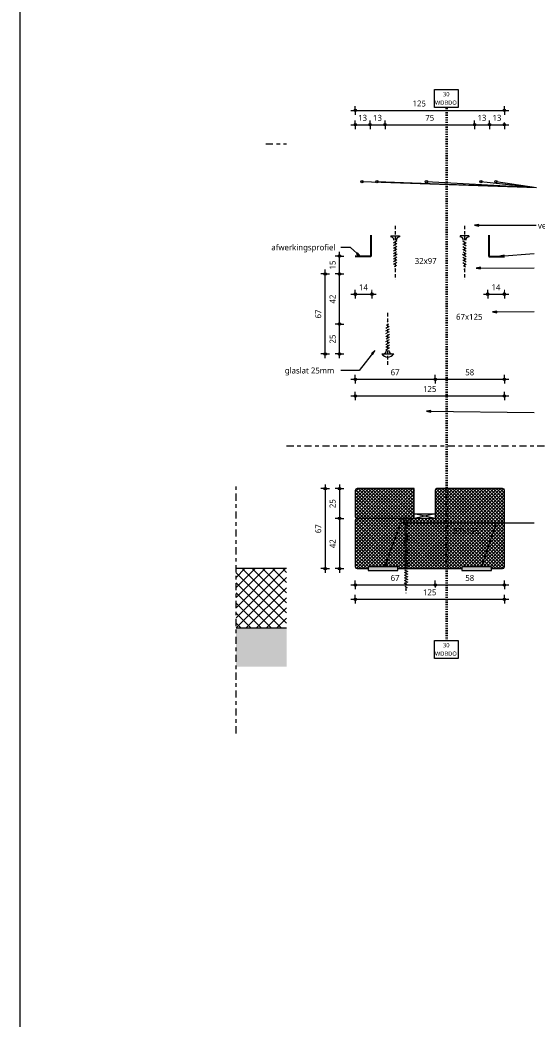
# Model space of a CAD drawing. Header units: millimetres. Extents: x 32900 to 38291, y -18988 to 4133.
# Drawn here: x 37280 to 37713, y -5336 to -4499 of the extents above; entities that cross this region are included whole.
import ezdxf

# ---------------------------------------------------------------- set-up
doc = ezdxf.new("R2010")
doc.units = ezdxf.units.MM
for name, pattern in [('MV_30_min', [2, 1, -1]), ('MV_center', [15, 6, -3, 3, -3]), ('MV_hidden_2', [4.5, 3, -1.5])]:
    doc.linetypes.add(name, pattern=pattern)
for name, color, linetype, lineweight in [('A-ANNO-DIMS', 211, 'Continuous', 13), ('A-ANNO-DIMS-2', 211, 'Continuous', 13), ('A-ANNO-NOTE', 131, 'Continuous', 18), ('A-DETL', 90, 'Continuous', 13), ('A-DETL-GENF', 92, 'Continuous', 18), ('A-DETL-IDEN', 3, 'Continuous', 18), ('A-DETL-THIN', 151, 'Continuous', 18), ('G-ANNO-TEXT', 231, 'Continuous', 13)]:
    doc.layers.add(name, color=color, linetype=linetype, lineweight=lineweight)
doc.styles.add('Segoe UI', font='segoeui.ttf', dxfattribs={"height": 5})
doc.styles.add('Segoe UI_2', font='segoeui.ttf', dxfattribs={"height": 3.6})
doc.dimstyles.new('2_5_mm_1', dxfattribs={"dimscale": 304.8, "dimtxt": 5.23682, "dimasz": 0.006562, "dimexe": 0.011811, "dimexo": 0.0625, "dimgap": 0.005906, "dimtad": 1, "dimdec": 0, "dimzin": 0, "dimdsep": 46, "dimtxsty": 'Segoe UI', "dimblk1": 'DOTBLANK', "dimblk2": 'DOTBLANK', "dimsah": 1, "dimcen": 0.09, "dimdle": 0.011811, "dimazin": 0, "dimtfac": 1, "dimtdec": 4, "dimtix": 1, "dimtmove": 2, "dimatfit": 3, "dimfxl": 0.011811, "dimfxlon": 1, "dimtvp": 1, "dimtfill": 1, "dimtolj": 1, "dimtzin": 0, "dimarcsym": 2})
doc.dimstyles.new('2_5_mm_3', dxfattribs={"dimscale": 304.8, "dimtxt": 5.23682, "dimasz": 0.006562, "dimexe": 0.011811, "dimexo": 0.0625, "dimgap": 0.005906, "dimtad": 1, "dimdec": 0, "dimzin": 0, "dimdsep": 46, "dimtxsty": 'Segoe UI', "dimblk1": 'DOTBLANK', "dimblk2": 'DOTBLANK', "dimsah": 1, "dimcen": 0.09, "dimdle": 0.011811, "dimazin": 0, "dimtfac": 1, "dimtdec": 4, "dimtix": 1, "dimtmove": 0, "dimatfit": 3, "dimfxl": 0.011811, "dimfxlon": 1, "dimtvp": 1, "dimtfill": 1, "dimtolj": 1, "dimtzin": 0, "dimarcsym": 2})
pattern_1 = [(45, (0, 0), (-1.41421356, 1.41421356), []), (135, (0, 0), (-1.41421356, -1.41421356), [])]

# ---------------------------------------------------------------- blocks, each defined once
blk = doc.blocks.new('NLRS_00_DI_maskeer - Type 1-V17-Details ziekenhuis Utiliteitsgebouw')
at = {"layer": 'A-DETL-GENF', "linetype": 'MV_center'}
for p, q in [((-100, 0), (-82.5, 0)), ((157.5, 0), (175, 0))]:
    blk.add_line(p, q, dxfattribs=at)
blk = doc.blocks.new('NLRS_00_DI_maskeer - Type 1-4234924-Details ziekenhuis Utiliteitsgebouw')
at = {"layer": 'A-DETL-GENF', "linetype": 'MV_center'}
blk.add_line((110, 0), (-100, 0), dxfattribs=at)
blk = doc.blocks.new('NLRS_00_DI_maskeer - Type 1-4234902-Details ziekenhuis Utiliteitsgebouw')
at = {"layer": 'A-DETL-GENF', "linetype": 'MV_center'}
blk.add_line((-100, 0), (140, 0), dxfattribs=at)
blk = doc.blocks.new('DIMBLOCK707-Details ziekenhuis Utiliteitsgebouw')
at = {"layer": 'A-ANNO-DIMS-2'}
for p, q in [((37556.71, -4586.61), (37572.81, -4586.61)), ((37560.31, -4586.61), (37560.31, -4583.01)), ((37560.31, -4586.61), (37560.31, -4590.21)), ((37572.81, -4586.61), (37572.81, -4583.01)), ((37572.81, -4586.61), (37572.81, -4590.21))]:
    blk.add_line(p, q, dxfattribs=at)
for centre in [(37560.31, -4586.61), (37572.81, -4586.61)]:
    blk.add_circle(centre, 1, dxfattribs=at)
at = {"layer": 'A-ANNO-DIMS-2', "color": 0, "insert": (37562.75, -4578.29), "char_height": 5, "width": 9.1406, "attachment_point": 1, "line_spacing_factor": 1.142579, "style": 'Segoe UI', "bg_fill": 3, "box_fill_scale": 1.25, "bg_fill_color": 9, "bg_fill_true_color": 13158600, "bg_fill_transparency": 0}
blk.add_mtext('13', dxfattribs=at)
blk = doc.blocks.new('_DotBlank')
at = {"color": 0, "linetype": 'ByBlock', "lineweight": -2}
blk.add_line((-0.5, 0), (-1, 0), dxfattribs=at)
blk.add_circle((0, 0), 0.5, dxfattribs=at)
blk = doc.blocks.new('DIMBLOCK708-Details ziekenhuis Utiliteitsgebouw')
at = {"layer": 'A-ANNO-DIMS-2'}
for p, q in [((37572.81, -4586.61), (37572.81, -4583.01)), ((37572.81, -4586.61), (37585.31, -4586.61)), ((37572.81, -4586.61), (37572.81, -4590.21)), ((37585.31, -4586.61), (37585.31, -4583.01)), ((37585.31, -4586.61), (37585.31, -4590.21))]:
    blk.add_line(p, q, dxfattribs=at)
for centre in [(37572.81, -4586.61), (37585.31, -4586.61)]:
    blk.add_circle(centre, 1, dxfattribs=at)
at = {"layer": 'A-ANNO-DIMS-2', "color": 0, "insert": (37575.25, -4578.29), "char_height": 5, "width": 9.1406, "attachment_point": 1, "line_spacing_factor": 1.142579, "style": 'Segoe UI', "bg_fill": 3, "box_fill_scale": 1.25, "bg_fill_color": 9, "bg_fill_true_color": 13158600, "bg_fill_transparency": 0}
blk.add_mtext('13', dxfattribs=at)
blk = doc.blocks.new('DIMBLOCK709-Details ziekenhuis Utiliteitsgebouw')
at = {"layer": 'A-ANNO-DIMS-2'}
for p, q in [((37585.31, -4586.61), (37585.31, -4583.01)), ((37585.31, -4586.61), (37660.31, -4586.61)), ((37585.31, -4586.61), (37585.31, -4590.21)), ((37660.31, -4586.61), (37660.31, -4583.01)), ((37660.31, -4586.61), (37660.31, -4590.21))]:
    blk.add_line(p, q, dxfattribs=at)
for centre in [(37585.31, -4586.61), (37660.31, -4586.61)]:
    blk.add_circle(centre, 1, dxfattribs=at)
at = {"layer": 'A-ANNO-DIMS-2', "color": 0, "insert": (37619, -4578.29), "char_height": 5, "width": 9.1406, "attachment_point": 1, "line_spacing_factor": 1.142579, "style": 'Segoe UI', "bg_fill": 3, "box_fill_scale": 1.25, "bg_fill_color": 9, "bg_fill_true_color": 13158600, "bg_fill_transparency": 0}
blk.add_mtext('75', dxfattribs=at)
blk = doc.blocks.new('DIMBLOCK710-Details ziekenhuis Utiliteitsgebouw')
at = {"layer": 'A-ANNO-DIMS-2'}
for p, q in [((37660.31, -4586.61), (37660.31, -4583.01)), ((37660.31, -4586.61), (37672.81, -4586.61)), ((37660.31, -4586.61), (37660.31, -4590.21)), ((37672.81, -4586.61), (37672.81, -4583.01)), ((37672.81, -4586.61), (37672.81, -4590.21))]:
    blk.add_line(p, q, dxfattribs=at)
for centre in [(37660.31, -4586.61), (37672.81, -4586.61)]:
    blk.add_circle(centre, 1, dxfattribs=at)
at = {"layer": 'A-ANNO-DIMS-2', "color": 0, "insert": (37662.75, -4578.29), "char_height": 5, "width": 9.1406, "attachment_point": 1, "line_spacing_factor": 1.142579, "style": 'Segoe UI', "bg_fill": 3, "box_fill_scale": 1.25, "bg_fill_color": 9, "bg_fill_true_color": 13158600, "bg_fill_transparency": 0}
blk.add_mtext('13', dxfattribs=at)
blk = doc.blocks.new('DIMBLOCK711-Details ziekenhuis Utiliteitsgebouw')
at = {"layer": 'A-ANNO-DIMS-2'}
for p, q in [((37672.81, -4586.61), (37672.81, -4583.01)), ((37672.81, -4586.61), (37688.91, -4586.61)), ((37672.81, -4586.61), (37672.81, -4590.21)), ((37685.31, -4586.61), (37685.31, -4583.01)), ((37685.31, -4586.61), (37685.31, -4590.21))]:
    blk.add_line(p, q, dxfattribs=at)
for centre in [(37672.81, -4586.61), (37685.31, -4586.61)]:
    blk.add_circle(centre, 1, dxfattribs=at)
at = {"layer": 'A-ANNO-DIMS-2', "color": 0, "insert": (37675.25, -4578.29), "char_height": 5, "width": 9.1406, "attachment_point": 1, "line_spacing_factor": 1.142579, "style": 'Segoe UI', "bg_fill": 3, "box_fill_scale": 1.25, "bg_fill_color": 9, "bg_fill_true_color": 13158600, "bg_fill_transparency": 0}
blk.add_mtext('13', dxfattribs=at)
blk = doc.blocks.new('DIMBLOCK712-Details ziekenhuis Utiliteitsgebouw')
at = {"layer": 'A-ANNO-DIMS-2'}
for p, q in [((37556.71, -4574.61), (37688.91, -4574.61)), ((37560.31, -4574.61), (37560.31, -4571.01)), ((37560.31, -4574.61), (37560.31, -4578.21)), ((37685.31, -4574.61), (37685.31, -4571.01)), ((37685.31, -4574.61), (37685.31, -4578.21))]:
    blk.add_line(p, q, dxfattribs=at)
for centre in [(37560.31, -4574.61), (37685.31, -4574.61)]:
    blk.add_circle(centre, 1, dxfattribs=at)
at = {"layer": 'A-ANNO-DIMS-2', "color": 0, "insert": (37608.33, -4566.29), "char_height": 5, "width": 13.7109, "attachment_point": 1, "line_spacing_factor": 1.142579, "style": 'Segoe UI', "bg_fill": 3, "box_fill_scale": 1.25, "bg_fill_color": 9, "bg_fill_true_color": 13158600, "bg_fill_transparency": 0}
blk.add_mtext('125', dxfattribs=at)
blk = doc.blocks.new('DIMBLOCK719-Details ziekenhuis Utiliteitsgebouw')
at = {"layer": 'A-ANNO-DIMS-2'}
for p, q in [((37547.15, -4753.59), (37543.55, -4753.59)), ((37547.15, -4782.19), (37547.15, -4753.59)), ((37547.15, -4753.59), (37550.75, -4753.59)), ((37547.15, -4778.59), (37543.55, -4778.59)), ((37547.15, -4778.59), (37550.75, -4778.59))]:
    blk.add_line(p, q, dxfattribs=at)
for centre in [(37547.15, -4753.59), (37547.15, -4778.59)]:
    blk.add_circle(centre, 1, dxfattribs=at)
at = {"layer": 'A-ANNO-DIMS-2', "color": 0, "insert": (37538.82, -4769.9), "char_height": 5, "width": 9.1406, "attachment_point": 1, "rotation": 90, "line_spacing_factor": 1.142579, "style": 'Segoe UI', "bg_fill": 3, "box_fill_scale": 1.25, "bg_fill_color": 9, "bg_fill_true_color": 13158600, "bg_fill_transparency": 0}
blk.add_mtext('25', dxfattribs=at)
blk = doc.blocks.new('DIMBLOCK720-Details ziekenhuis Utiliteitsgebouw')
at = {"layer": 'A-ANNO-DIMS-2'}
for p, q in [((37547.15, -4711.59), (37543.55, -4711.59)), ((37547.15, -4753.59), (37547.15, -4711.59)), ((37547.15, -4711.59), (37550.75, -4711.59)), ((37547.15, -4753.59), (37543.55, -4753.59)), ((37547.15, -4753.59), (37550.75, -4753.59))]:
    blk.add_line(p, q, dxfattribs=at)
for centre in [(37547.15, -4711.59), (37547.15, -4753.59)]:
    blk.add_circle(centre, 1, dxfattribs=at)
at = {"layer": 'A-ANNO-DIMS-2', "color": 0, "insert": (37538.82, -4736.4), "char_height": 5, "width": 9.1406, "attachment_point": 1, "rotation": 90, "line_spacing_factor": 1.142579, "style": 'Segoe UI', "bg_fill": 3, "box_fill_scale": 1.25, "bg_fill_color": 9, "bg_fill_true_color": 13158600, "bg_fill_transparency": 0}
blk.add_mtext('42', dxfattribs=at)
blk = doc.blocks.new('DIMBLOCK721-Details ziekenhuis Utiliteitsgebouw')
at = {"layer": 'A-ANNO-DIMS-2'}
for p, q in [((37547.15, -4711.59), (37547.15, -4692.99)), ((37547.15, -4696.59), (37543.55, -4696.59)), ((37547.15, -4696.59), (37550.75, -4696.59)), ((37547.15, -4711.59), (37543.55, -4711.59)), ((37547.15, -4711.59), (37550.75, -4711.59))]:
    blk.add_line(p, q, dxfattribs=at)
for centre in [(37547.15, -4696.59), (37547.15, -4711.59)]:
    blk.add_circle(centre, 1, dxfattribs=at)
at = {"layer": 'A-ANNO-DIMS-2', "color": 0, "insert": (37538.82, -4707.9), "char_height": 5, "width": 9.1406, "attachment_point": 1, "rotation": 90, "line_spacing_factor": 1.142579, "style": 'Segoe UI', "bg_fill": 3, "box_fill_scale": 1.25, "bg_fill_color": 9, "bg_fill_true_color": 13158600, "bg_fill_transparency": 0}
blk.add_mtext('15', dxfattribs=at)
blk = doc.blocks.new('DIMBLOCK722-Details ziekenhuis Utiliteitsgebouw')
at = {"layer": 'A-ANNO-DIMS-2'}
for p, q in [((37535.15, -4711.59), (37531.55, -4711.59)), ((37535.15, -4782.19), (37535.15, -4707.99)), ((37535.15, -4711.59), (37538.75, -4711.59)), ((37535.15, -4778.59), (37531.55, -4778.59)), ((37535.15, -4778.59), (37538.75, -4778.59))]:
    blk.add_line(p, q, dxfattribs=at)
for centre in [(37535.15, -4711.59), (37535.15, -4778.59)]:
    blk.add_circle(centre, 1, dxfattribs=at)
at = {"layer": 'A-ANNO-DIMS-2', "color": 0, "insert": (37526.82, -4748.9), "char_height": 5, "width": 9.1406, "attachment_point": 1, "rotation": 90, "line_spacing_factor": 1.142579, "style": 'Segoe UI', "bg_fill": 3, "box_fill_scale": 1.25, "bg_fill_color": 9, "bg_fill_true_color": 13158600, "bg_fill_transparency": 0}
blk.add_mtext('67', dxfattribs=at)
blk = doc.blocks.new('DIMBLOCK723-Details ziekenhuis Utiliteitsgebouw')
at = {"layer": 'A-ANNO-DIMS-2'}
for p, q in [((37560.31, -4799.83), (37560.31, -4796.23)), ((37627.31, -4799.83), (37627.31, -4796.23)), ((37556.71, -4799.83), (37627.31, -4799.83)), ((37560.31, -4799.83), (37560.31, -4803.43)), ((37627.31, -4799.83), (37627.31, -4803.43))]:
    blk.add_line(p, q, dxfattribs=at)
for centre in [(37560.31, -4799.83), (37627.31, -4799.83)]:
    blk.add_circle(centre, 1, dxfattribs=at)
at = {"layer": 'A-ANNO-DIMS-2', "color": 0, "insert": (37590, -4791.51), "char_height": 5, "width": 9.1406, "attachment_point": 1, "line_spacing_factor": 1.142579, "style": 'Segoe UI', "bg_fill": 3, "box_fill_scale": 1.25, "bg_fill_color": 9, "bg_fill_true_color": 13158600, "bg_fill_transparency": 0}
blk.add_mtext('67', dxfattribs=at)
blk = doc.blocks.new('DIMBLOCK724-Details ziekenhuis Utiliteitsgebouw')
at = {"layer": 'A-ANNO-DIMS-2'}
for p, q in [((37627.31, -4799.83), (37627.31, -4796.23)), ((37685.31, -4799.83), (37685.31, -4796.23)), ((37627.31, -4799.83), (37688.91, -4799.83)), ((37627.31, -4799.83), (37627.31, -4803.43)), ((37685.31, -4799.83), (37685.31, -4803.43))]:
    blk.add_line(p, q, dxfattribs=at)
for centre in [(37627.31, -4799.83), (37685.31, -4799.83)]:
    blk.add_circle(centre, 1, dxfattribs=at)
at = {"layer": 'A-ANNO-DIMS-2', "color": 0, "insert": (37652.5, -4791.51), "char_height": 5, "width": 9.1406, "attachment_point": 1, "line_spacing_factor": 1.142579, "style": 'Segoe UI', "bg_fill": 3, "box_fill_scale": 1.25, "bg_fill_color": 9, "bg_fill_true_color": 13158600, "bg_fill_transparency": 0}
blk.add_mtext('58', dxfattribs=at)
blk = doc.blocks.new('DIMBLOCK725-Details ziekenhuis Utiliteitsgebouw')
at = {"layer": 'A-ANNO-DIMS-2'}
for p, q in [((37560.31, -4813.85), (37560.31, -4810.25)), ((37685.31, -4813.85), (37685.31, -4810.25)), ((37556.71, -4813.85), (37688.91, -4813.85)), ((37560.31, -4813.85), (37560.31, -4817.45)), ((37685.31, -4813.85), (37685.31, -4817.45))]:
    blk.add_line(p, q, dxfattribs=at)
for centre in [(37560.31, -4813.85), (37685.31, -4813.85)]:
    blk.add_circle(centre, 1, dxfattribs=at)
at = {"layer": 'A-ANNO-DIMS-2', "color": 0, "insert": (37617.1, -4805.52), "char_height": 5, "width": 13.7109, "attachment_point": 1, "line_spacing_factor": 1.142579, "style": 'Segoe UI', "bg_fill": 3, "box_fill_scale": 1.25, "bg_fill_color": 9, "bg_fill_true_color": 13158600, "bg_fill_transparency": 0}
blk.add_mtext('125', dxfattribs=at)
blk = doc.blocks.new('DIMBLOCK726-Details ziekenhuis Utiliteitsgebouw')
at = {"layer": 'A-ANNO-DIMS-2'}
for p, q in [((37556.71, -4972.14), (37627.31, -4972.14)), ((37560.31, -4972.14), (37560.31, -4968.54)), ((37560.31, -4972.14), (37560.31, -4975.74)), ((37627.31, -4972.14), (37627.31, -4968.54)), ((37627.31, -4972.14), (37627.31, -4975.74))]:
    blk.add_line(p, q, dxfattribs=at)
for centre in [(37560.31, -4972.14), (37627.31, -4972.14)]:
    blk.add_circle(centre, 1, dxfattribs=at)
at = {"layer": 'A-ANNO-DIMS-2', "color": 0, "insert": (37590, -4963.82), "char_height": 5, "width": 9.1406, "attachment_point": 1, "line_spacing_factor": 1.142579, "style": 'Segoe UI', "bg_fill": 3, "box_fill_scale": 1.25, "bg_fill_color": 9, "bg_fill_true_color": 13158600, "bg_fill_transparency": 0}
blk.add_mtext('67', dxfattribs=at)
blk = doc.blocks.new('DIMBLOCK727-Details ziekenhuis Utiliteitsgebouw')
at = {"layer": 'A-ANNO-DIMS-2'}
for p, q in [((37627.31, -4972.14), (37627.31, -4968.54)), ((37627.31, -4972.14), (37688.91, -4972.14)), ((37627.31, -4972.14), (37627.31, -4975.74)), ((37685.31, -4972.14), (37685.31, -4968.54)), ((37685.31, -4972.14), (37685.31, -4975.74))]:
    blk.add_line(p, q, dxfattribs=at)
for centre in [(37627.31, -4972.14), (37685.31, -4972.14)]:
    blk.add_circle(centre, 1, dxfattribs=at)
at = {"layer": 'A-ANNO-DIMS-2', "color": 0, "insert": (37652.5, -4963.82), "char_height": 5, "width": 9.1406, "attachment_point": 1, "line_spacing_factor": 1.142579, "style": 'Segoe UI', "bg_fill": 3, "box_fill_scale": 1.25, "bg_fill_color": 9, "bg_fill_true_color": 13158600, "bg_fill_transparency": 0}
blk.add_mtext('58', dxfattribs=at)
blk = doc.blocks.new('DIMBLOCK728-Details ziekenhuis Utiliteitsgebouw')
at = {"layer": 'A-ANNO-DIMS-2'}
for p, q in [((37560.31, -4984.14), (37560.31, -4980.54)), ((37685.31, -4984.14), (37685.31, -4980.54)), ((37556.71, -4984.14), (37688.91, -4984.14)), ((37560.31, -4984.14), (37560.31, -4987.74)), ((37685.31, -4984.14), (37685.31, -4987.74))]:
    blk.add_line(p, q, dxfattribs=at)
for centre in [(37560.31, -4984.14), (37685.31, -4984.14)]:
    blk.add_circle(centre, 1, dxfattribs=at)
at = {"layer": 'A-ANNO-DIMS-2', "color": 0, "insert": (37617.1, -4975.82), "char_height": 5, "width": 13.7109, "attachment_point": 1, "line_spacing_factor": 1.142579, "style": 'Segoe UI', "bg_fill": 3, "box_fill_scale": 1.25, "bg_fill_color": 9, "bg_fill_true_color": 13158600, "bg_fill_transparency": 0}
blk.add_mtext('125', dxfattribs=at)
blk = doc.blocks.new('DIMBLOCK736-Details ziekenhuis Utiliteitsgebouw')
at = {"layer": 'A-ANNO-DIMS-2'}
for p, q in [((37535.15, -4887.91), (37535.15, -4962.11)), ((37535.15, -4891.51), (37531.55, -4891.51)), ((37535.15, -4891.51), (37538.75, -4891.51)), ((37535.15, -4958.51), (37531.55, -4958.51)), ((37535.15, -4958.51), (37538.75, -4958.51))]:
    blk.add_line(p, q, dxfattribs=at)
for centre in [(37535.15, -4891.51), (37535.15, -4958.51)]:
    blk.add_circle(centre, 1, dxfattribs=at)
at = {"layer": 'A-ANNO-DIMS-2', "color": 0, "insert": (37526.82, -4928.82), "char_height": 5, "width": 9.1406, "attachment_point": 1, "rotation": 90, "line_spacing_factor": 1.142579, "style": 'Segoe UI', "bg_fill": 3, "box_fill_scale": 1.25, "bg_fill_color": 9, "bg_fill_true_color": 13158600, "bg_fill_transparency": 0}
blk.add_mtext('67', dxfattribs=at)
blk = doc.blocks.new('DIMBLOCK737-Details ziekenhuis Utiliteitsgebouw')
at = {"layer": 'A-ANNO-DIMS-2'}
for p, q in [((37547.15, -4887.91), (37547.15, -4916.51)), ((37547.15, -4891.51), (37543.55, -4891.51)), ((37547.15, -4891.51), (37550.75, -4891.51)), ((37547.15, -4916.51), (37543.55, -4916.51)), ((37547.15, -4916.51), (37550.75, -4916.51))]:
    blk.add_line(p, q, dxfattribs=at)
for centre in [(37547.15, -4891.51), (37547.15, -4916.51)]:
    blk.add_circle(centre, 1, dxfattribs=at)
at = {"layer": 'A-ANNO-DIMS-2', "color": 0, "insert": (37538.82, -4907.82), "char_height": 5, "width": 9.1406, "attachment_point": 1, "rotation": 90, "line_spacing_factor": 1.142579, "style": 'Segoe UI', "bg_fill": 3, "box_fill_scale": 1.25, "bg_fill_color": 9, "bg_fill_true_color": 13158600, "bg_fill_transparency": 0}
blk.add_mtext('25', dxfattribs=at)
blk = doc.blocks.new('DIMBLOCK738-Details ziekenhuis Utiliteitsgebouw')
at = {"layer": 'A-ANNO-DIMS-2'}
for p, q in [((37547.15, -4916.51), (37543.55, -4916.51)), ((37547.15, -4916.51), (37547.15, -4962.11)), ((37547.15, -4916.51), (37550.75, -4916.51)), ((37547.15, -4958.51), (37543.55, -4958.51)), ((37547.15, -4958.51), (37550.75, -4958.51))]:
    blk.add_line(p, q, dxfattribs=at)
for centre in [(37547.15, -4916.51), (37547.15, -4958.51)]:
    blk.add_circle(centre, 1, dxfattribs=at)
at = {"layer": 'A-ANNO-DIMS-2', "color": 0, "insert": (37538.82, -4941.32), "char_height": 5, "width": 9.1406, "attachment_point": 1, "rotation": 90, "line_spacing_factor": 1.142579, "style": 'Segoe UI', "bg_fill": 3, "box_fill_scale": 1.25, "bg_fill_color": 9, "bg_fill_true_color": 13158600, "bg_fill_transparency": 0}
blk.add_mtext('42', dxfattribs=at)
blk = doc.blocks.new('02_GA_brandscheiding - 30 min-3717880-Details ziekenhuis Utiliteitsgebouw')
at = {"layer": 'A-ANNO-NOTE'}
for p, q in [((-5, 3.75), (5, 3.75)), ((-5, -3.75), (-5, 3.75)), ((5, 3.75), (5, -3.75)), ((5, -3.75), (-5, -3.75))]:
    blk.add_line(p, q, dxfattribs=at)
blk = doc.blocks.new('DIMBLOCK739-Details ziekenhuis Utiliteitsgebouw')
at = {"layer": 'A-ANNO-DIMS-2'}
for p, q in [((37556.71, -4728.55), (37577.91, -4728.55)), ((37560.31, -4728.55), (37560.31, -4724.95)), ((37560.31, -4728.55), (37560.31, -4732.15)), ((37574.31, -4728.55), (37574.31, -4724.95)), ((37574.31, -4728.55), (37574.31, -4732.15))]:
    blk.add_line(p, q, dxfattribs=at)
for centre in [(37560.31, -4728.55), (37574.31, -4728.55)]:
    blk.add_circle(centre, 1, dxfattribs=at)
at = {"layer": 'A-ANNO-DIMS-2', "color": 0, "insert": (37563.5, -4720.22), "char_height": 5, "width": 9.1406, "attachment_point": 1, "line_spacing_factor": 1.142579, "style": 'Segoe UI', "bg_fill": 3, "box_fill_scale": 1.25, "bg_fill_color": 9, "bg_fill_true_color": 13158600, "bg_fill_transparency": 0}
blk.add_mtext('14', dxfattribs=at)
blk = doc.blocks.new('DIMBLOCK740-Details ziekenhuis Utiliteitsgebouw')
at = {"layer": 'A-ANNO-DIMS-2'}
for p, q in [((37667.71, -4728.55), (37688.91, -4728.55)), ((37671.31, -4728.55), (37671.31, -4724.95)), ((37671.31, -4728.55), (37671.31, -4732.15)), ((37685.31, -4728.55), (37685.31, -4724.95)), ((37685.31, -4728.55), (37685.31, -4732.15))]:
    blk.add_line(p, q, dxfattribs=at)
for centre in [(37671.31, -4728.55), (37685.31, -4728.55)]:
    blk.add_circle(centre, 1, dxfattribs=at)
at = {"layer": 'A-ANNO-DIMS-2', "color": 0, "insert": (37674.5, -4720.22), "char_height": 5, "width": 9.1406, "attachment_point": 1, "line_spacing_factor": 1.142579, "style": 'Segoe UI', "bg_fill": 3, "box_fill_scale": 1.25, "bg_fill_color": 9, "bg_fill_true_color": 13158600, "bg_fill_transparency": 0}
blk.add_mtext('14', dxfattribs=at)

msp = doc.modelspace()

# ---------------------------------------------------------------- hatches: boundary and pattern name
at = {"layer": 'A-DETL-GENF', "lineweight": 13}
h = msp.add_hatch(dxfattribs=at)
h.set_pattern_fill('FP_18', color=250, style=0, pattern_type=2)
h.set_pattern_definition(pattern_1)
h.paths.add_polyline_path([(37561.81, -4916.51), (37608.31, -4916.51), (37608.7, -4916.46), (37609.06, -4916.31), (37609.37, -4916.07), (37609.61, -4915.76), (37609.76, -4915.4), (37609.81, -4915.01), (37609.81, -4891.51), (37561.81, -4891.51), (37561.42, -4891.56), (37561.06, -4891.71), (37560.75, -4891.95), (37560.51, -4892.26), (37560.36, -4892.62), (37560.31, -4893.01), (37560.31, -4915.01), (37560.36, -4915.4), (37560.51, -4915.76), (37560.75, -4916.07), (37561.06, -4916.31), (37561.42, -4916.46)])
h = msp.add_hatch(dxfattribs=at)
h.set_pattern_fill('FP_18', color=250, style=0, pattern_type=2)
h.set_pattern_definition(pattern_1)
h.paths.add_polyline_path([(37596.04, -4958.51), (37649.59, -4958.51), (37649.59, -4957.01), (37674.58, -4957.01), (37674.58, -4958.51), (37683.81, -4958.51), (37684.2, -4958.46), (37684.56, -4958.31), (37684.87, -4958.07), (37685.11, -4957.76), (37685.26, -4957.4), (37685.31, -4957.01), (37685.31, -4893.01), (37685.26, -4892.62), (37685.11, -4892.26), (37684.87, -4891.95), (37684.56, -4891.71), (37684.2, -4891.56), (37683.81, -4891.51), (37628.81, -4891.51), (37628.42, -4891.56), (37628.06, -4891.71), (37627.75, -4891.95), (37627.51, -4892.26), (37627.36, -4892.62), (37627.31, -4893.01), (37627.31, -4916.51), (37561.81, -4916.51), (37561.42, -4916.56), (37561.06, -4916.71), (37560.75, -4916.95), (37560.51, -4917.26), (37560.36, -4917.62), (37560.31, -4918.01), (37560.31, -4957.01), (37560.36, -4957.4), (37560.51, -4957.76), (37560.75, -4958.07), (37561.06, -4958.31), (37561.42, -4958.46), (37561.81, -4958.51), (37571.05, -4958.51), (37571.05, -4957.01), (37596.04, -4957.01)])
h = msp.add_hatch(dxfattribs=at)
h.set_pattern_fill('FP_10', color=254, style=0, pattern_type=2)
h.set_pattern_definition([(45, (0, 0), (-4.2426407, 4.2426407), []), (135, (0, 0), (-4.2426407, -4.2426407), [])])
h.paths.add_polyline_path([(38142.81, -5008.51), (38213.36, -5008.51), (38213.36, -4958.51), (38142.81, -4958.51)])
h.paths.add_polyline_path([(37502.81, -5008.51), (37502.81, -4958.51), (37460.56, -4958.51), (37460.56, -5008.51)])
h.paths.add_polyline_path([(37742.81, -5008.51), (37902.81, -5008.51), (37902.81, -4958.51), (37742.81, -4958.51)])
at = {"layer": 'A-DETL-GENF'}
for points in [[(37571.05, -4960.01), (37596.04, -4960.01), (37596.04, -4957.01), (37571.05, -4957.01)], [(37674.58, -4960.01), (37674.58, -4957.01), (37649.59, -4957.01), (37649.59, -4960.01)]]:
    msp.add_hatch(color=9, dxfattribs=at).paths.add_polyline_path(points)
h = msp.add_hatch(color=9, dxfattribs=at)
h.paths.add_polyline_path([(38142.81, -5040.8), (38213.36, -5040.8), (38213.36, -5008.51), (38142.81, -5008.51), (38142.81, -5033.96)])
h.paths.add_polyline_path([(37902.81, -5040.8), (37902.81, -5008.51), (37742.81, -5008.51), (37742.81, -5040.8)])
h.paths.add_polyline_path([(37502.81, -5040.8), (37502.81, -5008.51), (37460.56, -5008.51), (37460.56, -5040.8)])
at = {"layer": 'A-DETL-IDEN'}
msp.add_hatch(color=256, dxfattribs=at).paths.add_polyline_path([(37660.31, -4670.79), (37663.91, -4671.43), (37663.91, -4670.16)])
at = {"layer": 'G-ANNO-TEXT'}
for points in [[(37564.58, -4696.8), (37562.33, -4693.91), (37561.48, -4694.85)], [(37681.48, -4696.7), (37685.12, -4697.06), (37685.03, -4695.79)], [(37661.59, -4706.7), (37665.19, -4707.31), (37665.19, -4706.04)], [(37675.44, -4743.44), (37679.04, -4744.05), (37679.03, -4742.78)], [(37576.74, -4775.67), (37574.03, -4778.13), (37575.04, -4778.91)], [(37619.93, -4826.67), (37623.53, -4827.35), (37623.54, -4826.08)], [(37585.17, -4956.79), (37586.99, -4953.62), (37585.8, -4953.19)], [(37666.33, -4956.6), (37668.07, -4953.38), (37666.87, -4952.98)]]:
    msp.add_hatch(color=7, dxfattribs=at).paths.add_polyline_path(points)

# ---------------------------------------------------------------- linework, layer by layer
at = {"layer": 'A-ANNO-NOTE'}
for p in [(37565.94, -4634.21), (37578.43, -4634.21), (37620.02, -4634.21), (37665.57, -4634.21), (37678.29, -4634.21)]:
    msp.add_line(p, (37712.27, -4639.05), dxfattribs=at)
for centre in [(37565.94, -4634.21), (37578.43, -4634.21), (37620.02, -4634.21), (37665.57, -4634.21), (37678.29, -4634.21)]:
    msp.add_circle(centre, 1, dxfattribs=at)
at = {"layer": 'A-DETL', "lineweight": 18}
msp.add_line((37279.51, 3651.86), (37279.51, -18988.14), dxfattribs=at)
at = {"layer": 'A-DETL', "linetype": 'MV_30_min', "lineweight": 35}
msp.add_line((37636.67, -4572.12), (37636.67, -5018.81), dxfattribs=at)
at = {"layer": 'A-DETL', "lineweight": 25}
for p, q in [((37573.31, -4679.14), (37573.31, -4697.09)), ((37672.31, -4679.14), (37672.31, -4697.09)), ((37573.31, -4697.09), (37560.31, -4697.09)), ((37672.31, -4697.09), (37685.31, -4697.09))]:
    msp.add_line(p, q, dxfattribs=at)
at = {"layer": 'A-DETL', "linetype": 'MV_hidden_2'}
for p, q in [((37593.76, -4671.16), (37593.76, -4716.27)), ((37651.86, -4671.16), (37651.86, -4716.27)), ((37587.56, -4787.8), (37587.56, -4742.8)), ((37602.85, -4915.69), (37602.85, -4979.09))]:
    msp.add_line(p, q, dxfattribs=at)
at = {"layer": 'A-DETL'}
for p, q in [((37590.01, -4679.62), (37597.51, -4679.62)), ((37590.01, -4679.62), (37590.01, -4680.47)), ((37595.26, -4683.97), (37592.26, -4685.71)), ((37595.26, -4686.22), (37592.26, -4687.96)), ((37597.51, -4679.62), (37597.51, -4680.47)), ((37655.61, -4679.62), (37648.11, -4679.62)), ((37648.11, -4679.62), (37648.11, -4680.47)), ((37650.36, -4683.97), (37653.36, -4685.71)), ((37650.36, -4686.22), (37653.36, -4687.96)), ((37655.61, -4679.62), (37655.61, -4680.47)), ((37595.26, -4688.47), (37592.26, -4690.21)), ((37595.26, -4690.72), (37592.26, -4692.46)), ((37595, -4693.12), (37592.26, -4694.71)), ((37595.44, -4695.12), (37592.26, -4696.96)), ((37650.19, -4695.12), (37653.36, -4696.96)), ((37650.36, -4688.47), (37653.36, -4690.21)), ((37650.36, -4690.72), (37653.36, -4692.46)), ((37650.62, -4693.12), (37653.36, -4694.71)), ((37595.26, -4697.47), (37592.26, -4699.21)), ((37595.26, -4699.72), (37592.26, -4701.46)), ((37595.26, -4701.97), (37592.48, -4703.58)), ((37594.84, -4704.58), (37592.92, -4705.69)), ((37650.36, -4697.47), (37653.36, -4699.21)), ((37650.36, -4699.72), (37653.36, -4701.46)), ((37650.36, -4701.97), (37653.15, -4703.58)), ((37650.78, -4704.58), (37652.71, -4705.69)), ((37594.27, -4707.31), (37593.37, -4707.83)), ((37651.36, -4707.31), (37652.26, -4707.83)), ((37586.48, -4754.49), (37588.41, -4753.38)), ((37587.06, -4751.76), (37587.96, -4751.23)), ((37585.89, -4763.94), (37589.06, -4762.11)), ((37586.06, -4757.09), (37588.85, -4755.48)), ((37586.06, -4759.34), (37589.06, -4757.61)), ((37586.06, -4761.59), (37589.06, -4759.86)), ((37586.06, -4768.34), (37589.06, -4766.61)), ((37586.06, -4770.59), (37589.06, -4768.86)), ((37586.06, -4772.84), (37589.06, -4771.11)), ((37586.32, -4765.94), (37589.06, -4764.36)), ((37582.56, -4778.59), (37592.56, -4778.59)), ((37586.06, -4775.09), (37589.06, -4773.36)), ((37560.31, -4893.01), (37560.31, -4915.01)), ((37609.81, -4891.51), (37561.81, -4891.51)), ((37609.81, -4915.01), (37609.81, -4891.51)), ((37627.31, -4893.01), (37627.31, -4916.51)), ((37683.81, -4891.51), (37628.81, -4891.51)), ((37685.31, -4957.01), (37685.31, -4893.01)), ((37609.81, -4912.51), (37627.31, -4912.51)), ((37627.31, -4916.51), (37609.81, -4912.51)), ((37627.31, -4912.51), (37609.81, -4916.51)), ((37560.31, -4918.01), (37560.31, -4957.01)), ((37627.31, -4916.51), (37561.81, -4916.51)), ((37597.85, -4917.51), (37597.85, -4916.51)), ((37597.85, -4916.51), (37607.85, -4916.51)), ((37601.35, -4921.01), (37604.35, -4922.74)), ((37607.85, -4917.51), (37607.85, -4916.51)), ((37601.35, -4923.26), (37604.35, -4924.99)), ((37601.35, -4925.51), (37604.35, -4927.24)), ((37601.35, -4927.76), (37604.35, -4929.49)), ((37601.35, -4930.01), (37604.35, -4931.74)), ((37601.35, -4932.26), (37604.35, -4933.99)), ((37601.35, -4934.51), (37604.35, -4936.24)), ((37601.35, -4936.76), (37604.35, -4938.49)), ((37601.35, -4939.01), (37604.35, -4940.74)), ((37601.35, -4941.26), (37604.35, -4942.99)), ((37601.35, -4943.51), (37604.35, -4945.24)), ((37601.35, -4945.76), (37604.35, -4947.49)), ((37601.18, -4954.66), (37604.35, -4956.49)), ((37601.35, -4948.01), (37604.35, -4949.74)), ((37601.35, -4950.26), (37604.35, -4951.99)), ((37601.61, -4952.66), (37604.35, -4954.24)), ((37502.81, -4958.51), (37460.56, -4958.51)), ((37561.81, -4958.51), (37571.05, -4958.51)), ((37596.04, -4957.01), (37571.05, -4957.01)), ((37571.05, -4957.01), (37571.05, -4960.01)), ((37571.05, -4960.01), (37596.04, -4960.01)), ((37596.04, -4960.01), (37596.04, -4957.01)), ((37596.04, -4958.51), (37649.59, -4958.51)), ((37601.18, -4961.41), (37604.35, -4963.24)), ((37601.18, -4963.66), (37604.35, -4965.49)), ((37601.35, -4957.01), (37604.35, -4958.74)), ((37601.61, -4959.41), (37604.35, -4960.99)), ((37674.58, -4957.01), (37649.59, -4957.01)), ((37649.59, -4957.01), (37649.59, -4960.01)), ((37649.59, -4960.01), (37674.58, -4960.01)), ((37674.58, -4960.01), (37674.58, -4957.01)), ((37674.58, -4958.51), (37683.81, -4958.51)), ((37601.35, -4966.01), (37604.35, -4967.74)), ((37601.35, -4968.26), (37604.35, -4969.99)), ((37601.35, -4970.51), (37604.14, -4972.12)), ((37601.77, -4973.12), (37603.7, -4974.23)), ((37602.34, -4975.85), (37603.25, -4976.37))]:
    msp.add_line(p, q, dxfattribs=at)
for centre, radius, start, end in [((37590.01, -4683.22), 2.75, 0, 90), ((37597.51, -4683.22), 2.75, 90, 180), ((37648.11, -4683.22), 2.75, 0, 90), ((37655.61, -4683.22), 2.75, 90, 180), ((37587.56, -4775.17), 6.06, 214.40831, 325.59169), ((37583.81, -4775.84), 2.75, 270, 360), ((37591.31, -4775.84), 2.75, 180, 270), ((37561.81, -4893.01), 1.5, 90, 180), ((37628.81, -4893.01), 1.5, 90, 180), ((37683.81, -4893.01), 1.5, 0, 90), ((37561.81, -4915.01), 1.5, 180, 270), ((37561.81, -4918.01), 1.5, 90, 180), ((37599.1, -4920.26), 2.75, 0, 90), ((37606.6, -4920.26), 2.75, 90, 180), ((37608.31, -4915.01), 1.5, 270, 0), ((37561.81, -4957.01), 1.5, 180, 270), ((37683.81, -4957.01), 1.5, 270, 0)]:
    msp.add_arc(centre, radius, start, end, dxfattribs=at)
at = {"layer": 'A-DETL-IDEN'}
for p, q in [((37663.91, -4670.16), (37660.31, -4670.79)), ((37660.31, -4670.79), (37663.91, -4671.43)), ((37660.31, -4670.79), (37713.15, -4670.79)), ((37663.91, -4671.43), (37663.91, -4670.16))]:
    msp.add_line(p, q, dxfattribs=at)
at = {"layer": 'A-DETL-THIN'}
msp.add_line((37502.81, -5008.51), (37460.56, -5008.51), dxfattribs=at)
at = {"layer": 'G-ANNO-TEXT', "color": 250}
for p, q in [((37556.35, -4689.35), (37548.13, -4689.35)), ((37564.58, -4696.8), (37556.35, -4689.35)), ((37562.33, -4693.91), (37561.48, -4694.85)), ((37561.48, -4694.85), (37564.58, -4696.8)), ((37564.58, -4696.8), (37562.33, -4693.91)), ((37681.48, -4696.7), (37710.13, -4694.52)), ((37685.03, -4695.79), (37681.48, -4696.7)), ((37685.12, -4697.06), (37685.03, -4695.79)), ((37681.48, -4696.7), (37685.12, -4697.06)), ((37665.19, -4706.04), (37661.59, -4706.7)), ((37661.59, -4706.7), (37710.13, -4706.44)), ((37661.59, -4706.7), (37665.19, -4707.31)), ((37665.19, -4707.31), (37665.19, -4706.04)), ((37679.03, -4742.78), (37675.44, -4743.44)), ((37675.44, -4743.44), (37710.13, -4743.18)), ((37675.44, -4743.44), (37679.04, -4744.05)), ((37679.04, -4744.05), (37679.03, -4742.78)), ((37576.74, -4775.67), (37563.68, -4792.51)), ((37576.74, -4775.67), (37574.03, -4778.13)), ((37574.03, -4778.13), (37575.04, -4778.91)), ((37575.04, -4778.91), (37576.74, -4775.67)), ((37563.68, -4792.51), (37548.13, -4792.51)), ((37623.54, -4826.08), (37619.93, -4826.67)), ((37619.93, -4826.67), (37623.53, -4827.35)), ((37619.93, -4826.67), (37710.13, -4827.73)), ((37623.53, -4827.35), (37623.54, -4826.08)), ((37585.17, -4956.79), (37598.48, -4920.11)), ((37598.48, -4920.11), (37710.13, -4920.11)), ((37666.33, -4956.6), (37678.53, -4920.11)), ((37678.53, -4920.11), (37710.13, -4920.11)), ((37585.8, -4953.19), (37585.17, -4956.79)), ((37585.17, -4956.79), (37586.99, -4953.62)), ((37586.99, -4953.62), (37585.8, -4953.19)), ((37666.87, -4952.98), (37666.33, -4956.6)), ((37666.33, -4956.6), (37668.07, -4953.38)), ((37668.07, -4953.38), (37666.87, -4952.98))]:
    msp.add_line(p, q, dxfattribs=at)

# ---------------------------------------------------------------- block references
at = {"layer": 'A-ANNO-NOTE', "xscale": 2, "yscale": 2, "zscale": 2}
msp.add_blockref('02_GA_brandscheiding - 30 min-3717880-Details ziekenhuis Utiliteitsgebouw', (37636.67, -5026.31), dxfattribs=at)
at = {"layer": 'A-DETL-GENF', "linetype": 'MV_center'}
for name, p in [('NLRS_00_DI_maskeer - Type 1-V17-Details ziekenhuis Utiliteitsgebouw', (37585.31, -4602.56)), ('NLRS_00_DI_maskeer - Type 1-4234902-Details ziekenhuis Utiliteitsgebouw', (37602.81, -4855.63))]:
    msp.add_blockref(name, p, dxfattribs=at)
at = {"layer": 'A-DETL-GENF', "linetype": 'MV_center', "rotation": 270}
msp.add_blockref('NLRS_00_DI_maskeer - Type 1-4234924-Details ziekenhuis Utiliteitsgebouw', (37460.56, -4986.63), dxfattribs=at)

# ---------------------------------------------------------------- texts
at = {"layer": 'A-ANNO-NOTE', "lineweight": 13, "char_height": 3.6, "attachment_point": 1, "style": 'Segoe UI_2'}
for s, insert, width in [('30', (37633.83, -5020.84), 7.0549), ('WDBDO', (37627.08, -5027.98), 23.4093)]:
    msp.add_mtext(s, dxfattribs=dict(at, insert=insert, width=width))
at = {"layer": 'G-ANNO-TEXT', "color": 7, "char_height": 5, "attachment_point": 1, "style": 'Segoe UI'}
for s, insert, width in [('afwerkingsprofiel', (37490.09, -4686.85), 64.2953), ('glaslat 25mm', (37501.33, -4790.01), 50.6666)]:
    msp.add_mtext(s, dxfattribs=dict(at, insert=insert, width=width))
at = {"layer": 'G-ANNO-TEXT', "color": 39, "char_height": 5, "attachment_point": 1, "style": 'Segoe UI'}
for s, insert, width in [('32x97', (37610.16, -4698.24), 22.4473), ('67x125', (37644.79, -4745.03), 27.097), ('67x125', (37642.38, -4924.56), 27.097)]:
    msp.add_mtext(s, dxfattribs=dict(at, insert=insert, width=width))

# ---------------------------------------------------------------- dimensions: what is measured, and where the dimension line sits
at = {"layer": 'A-ANNO-DIMS'}
for base, p1, p2, override, picture, middle in [((37572.81305699, -4586.61366579), (37560.31305699, -4583.01366579), (37572.81305699, -4583.01366579), {"dimpost": '<>', "dimfxl": 12.5}, 'DIMBLOCK707-Details ziekenhuis Utiliteitsgebouw', (37566.56305699, -4582.2142934)), ((37574.31, -4728.55), (37560.31, -4724.95), (37574.31, -4724.95), {"dimpost": '<>', "dimfxl": 14}, 'DIMBLOCK739-Details ziekenhuis Utiliteitsgebouw', (37567.31, -4724.19)), ((37685.31, -4728.55), (37671.31, -4724.95), (37685.31, -4724.95), {"dimpost": '<>', "dimfxl": 14}, 'DIMBLOCK740-Details ziekenhuis Utiliteitsgebouw', (37678.31, -4724.19))]:
    dim = msp.add_linear_dim(base=base, p1=p1, p2=p2, dimstyle='2_5_mm_3', override=override, dxfattribs=at)
    dim.commit()
    dim.dimension.update_dxf_attribs({"geometry": picture, "text_midpoint": middle})
dim = msp.add_linear_dim(base=(37547.15, -4753.59), p1=(37550.75, -4778.59), p2=(37550.75, -4753.59), angle=90, dimstyle='2_5_mm_3', override={"dimpost": '<>', "dimfxl": 25}, dxfattribs=at)
dim.commit()
dim.dimension.update_dxf_attribs({"geometry": 'DIMBLOCK719-Details ziekenhuis Utiliteitsgebouw', "text_midpoint": (37542.76, -4766.09)})

# ---------------------------------------------------------------- next in the draw order: texts
at = {"layer": 'A-DETL-IDEN', "lineweight": 13, "insert": (37713.36, -4668.63), "char_height": 5, "width": 99.8903, "attachment_point": 1, "style": 'Segoe UI', "bg_fill": 3, "box_fill_scale": 1.25, "bg_fill_color": 9, "bg_fill_true_color": 13158600, "bg_fill_transparency": 0}
msp.add_mtext('verzwaarde C stijl D75 mm', dxfattribs=at)

# ---------------------------------------------------------------- next in the draw order: dimensions: what is measured, and where the dimension line sits
at = {"layer": 'A-ANNO-DIMS'}
for base, p1, p2, override, picture, middle in [((37585.31305699, -4586.61366579), (37572.81305699, -4583.01366579), (37585.31305699, -4583.01366579), {"dimpost": '<>', "dimfxl": 12.5}, 'DIMBLOCK708-Details ziekenhuis Utiliteitsgebouw', (37579.06305699, -4582.2142934)), ((37627.31, -4799.83), (37560.31, -4796.23), (37627.31, -4796.23), {"dimpost": '<>', "dimfxl": 67}, 'DIMBLOCK723-Details ziekenhuis Utiliteitsgebouw', (37593.81, -4795.45)), ((37627.31, -4972.14), (37560.31, -4968.54), (37627.31, -4968.54), {"dimpost": '<>', "dimfxl": 67}, 'DIMBLOCK726-Details ziekenhuis Utiliteitsgebouw', (37593.81, -4967.76))]:
    dim = msp.add_linear_dim(base=base, p1=p1, p2=p2, dimstyle='2_5_mm_3', override=override, dxfattribs=at)
    dim.commit()
    dim.dimension.update_dxf_attribs({"geometry": picture, "text_midpoint": middle})
for base, p1, p2, override, picture, middle in [((37547.15, -4711.59), (37550.75, -4753.59), (37550.75, -4711.59), {"dimpost": '<>', "dimfxl": 42}, 'DIMBLOCK720-Details ziekenhuis Utiliteitsgebouw', (37542.8, -4732.59)), ((37535.15, -4958.51), (37538.75, -4891.51), (37538.75, -4958.51), {"dimpost": '<>', "dimfxl": 67}, 'DIMBLOCK736-Details ziekenhuis Utiliteitsgebouw', (37530.76, -4925.01))]:
    dim = msp.add_linear_dim(base=base, p1=p1, p2=p2, angle=90, dimstyle='2_5_mm_3', override=override, dxfattribs=at)
    dim.commit()
    dim.dimension.update_dxf_attribs({"geometry": picture, "text_midpoint": middle})

# ---------------------------------------------------------------- next in the draw order: dimensions: what is measured, and where the dimension line sits
for base, p1, p2, override, picture, middle in [((37660.31, -4586.61), (37585.31, -4583.01), (37660.31, -4583.01), {"dimpost": '<>', "dimfxl": 75}, 'DIMBLOCK709-Details ziekenhuis Utiliteitsgebouw', (37622.81, -4582.27)), ((37685.31, -4799.83), (37627.31, -4796.23), (37685.31, -4796.23), {"dimpost": '<>', "dimfxl": 58}, 'DIMBLOCK724-Details ziekenhuis Utiliteitsgebouw', (37656.31, -4795.45)), ((37685.31, -4972.14), (37627.31, -4968.54), (37685.31, -4968.54), {"dimpost": '<>', "dimfxl": 58}, 'DIMBLOCK727-Details ziekenhuis Utiliteitsgebouw', (37656.31, -4967.76))]:
    dim = msp.add_linear_dim(base=base, p1=p1, p2=p2, dimstyle='2_5_mm_3', override=override, dxfattribs=at)
    dim.commit()
    dim.dimension.update_dxf_attribs({"geometry": picture, "text_midpoint": middle})
for base, p1, p2, override, picture, middle in [((37547.15, -4696.59), (37550.75, -4711.59), (37550.75, -4696.59), {"dimpost": '<>', "dimfxl": 15}, 'DIMBLOCK721-Details ziekenhuis Utiliteitsgebouw', (37542.75, -4704.09)), ((37547.15, -4916.51), (37550.75, -4891.51), (37550.75, -4916.51), {"dimpost": '<>', "dimfxl": 25}, 'DIMBLOCK737-Details ziekenhuis Utiliteitsgebouw', (37542.76, -4904.01))]:
    dim = msp.add_linear_dim(base=base, p1=p1, p2=p2, angle=90, dimstyle='2_5_mm_3', override=override, dxfattribs=at)
    dim.commit()
    dim.dimension.update_dxf_attribs({"geometry": picture, "text_midpoint": middle})

# ---------------------------------------------------------------- next in the draw order: dimensions: what is measured, and where the dimension line sits
for base, p1, p2, override, picture, middle in [((37672.81305699, -4586.61366579), (37660.31305699, -4583.01366579), (37672.81305699, -4583.01366579), {"dimpost": '<>', "dimfxl": 12.5}, 'DIMBLOCK710-Details ziekenhuis Utiliteitsgebouw', (37666.56305699, -4582.2142934)), ((37685.31, -4813.85), (37560.31, -4810.25), (37685.31, -4810.25), {"dimpost": '<>', "dimfxl": 125}, 'DIMBLOCK725-Details ziekenhuis Utiliteitsgebouw', (37622.81, -4809.45)), ((37685.31, -4984.14), (37560.31, -4980.54), (37685.31, -4980.54), {"dimpost": '<>', "dimfxl": 125}, 'DIMBLOCK728-Details ziekenhuis Utiliteitsgebouw', (37622.81, -4979.74))]:
    dim = msp.add_linear_dim(base=base, p1=p1, p2=p2, dimstyle='2_5_mm_3', override=override, dxfattribs=at)
    dim.commit()
    dim.dimension.update_dxf_attribs({"geometry": picture, "text_midpoint": middle})
for base, p1, p2, override, picture, middle in [((37535.15, -4711.59), (37538.75, -4778.59), (37538.75, -4711.59), {"dimpost": '<>', "dimfxl": 67}, 'DIMBLOCK722-Details ziekenhuis Utiliteitsgebouw', (37530.76, -4745.09)), ((37547.15, -4958.51), (37550.75, -4916.51), (37550.75, -4958.51), {"dimpost": '<>', "dimfxl": 42}, 'DIMBLOCK738-Details ziekenhuis Utiliteitsgebouw', (37542.8, -4937.51))]:
    dim = msp.add_linear_dim(base=base, p1=p1, p2=p2, angle=90, dimstyle='2_5_mm_3', override=override, dxfattribs=at)
    dim.commit()
    dim.dimension.update_dxf_attribs({"geometry": picture, "text_midpoint": middle})

# ---------------------------------------------------------------- next in the draw order: dimensions: what is measured, and where the dimension line sits
dim = msp.add_linear_dim(base=(37685.31305699, -4586.61366579), p1=(37672.81305699, -4583.01366579), p2=(37685.31305699, -4583.01366579), dimstyle='2_5_mm_3', override={"dimpost": '<>', "dimfxl": 12.5}, dxfattribs=at)
dim.commit()
dim.dimension.update_dxf_attribs({"geometry": 'DIMBLOCK711-Details ziekenhuis Utiliteitsgebouw', "text_midpoint": (37679.06305699, -4582.2142934)})

# ---------------------------------------------------------------- next in the draw order: dimensions: what is measured, and where the dimension line sits
dim = msp.add_linear_dim(base=(37685.31, -4574.61), p1=(37560.31, -4571.01), p2=(37685.31, -4571.01), dimstyle='2_5_mm_1', override={"dimpost": '<>', "dimfxl": 125}, dxfattribs=at)
dim.commit()
dim.dimension.update_dxf_attribs({"geometry": 'DIMBLOCK712-Details ziekenhuis Utiliteitsgebouw', "text_midpoint": (37615.19, -4569.62), "dimtype": 160, "text_rotation": 360})

# ---------------------------------------------------------------- next in the draw order: block references
at = {"layer": 'A-ANNO-NOTE', "xscale": 2, "yscale": 2, "zscale": 2}
msp.add_blockref('02_GA_brandscheiding - 30 min-3717880-Details ziekenhuis Utiliteitsgebouw', (37636.67, -4564.62), dxfattribs=at)

# ---------------------------------------------------------------- next in the draw order: texts
at = {"layer": 'A-ANNO-NOTE', "lineweight": 13, "char_height": 3.6, "attachment_point": 1, "style": 'Segoe UI_2'}
for s, insert, width in [('30', (37633.83, -4559.15), 7.0549), ('WDBDO', (37627.08, -4566.29), 23.4093)]:
    msp.add_mtext(s, dxfattribs=dict(at, insert=insert, width=width))

doc.saveas('drawing.dxf')
